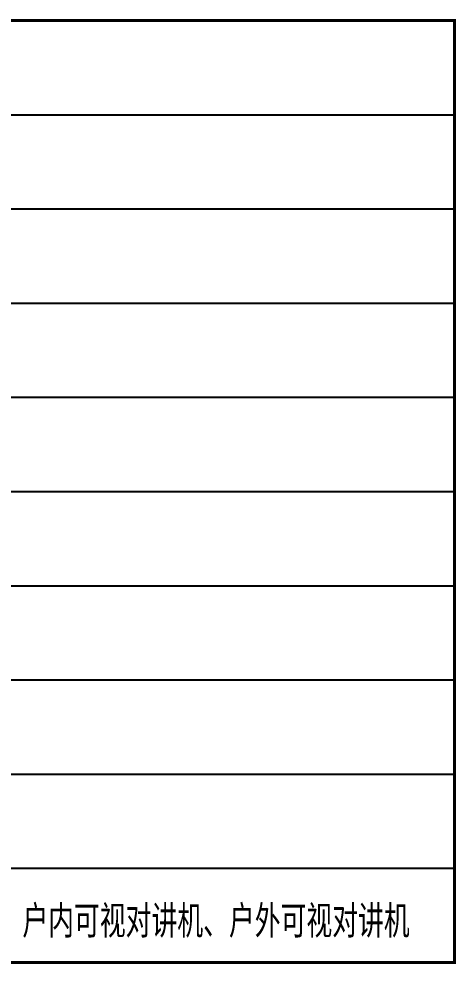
# Model space of a CAD drawing. Extents: x -518115 to 1124316, y -209821 to 1628073.
# Drawn here: x 826662 to 829913, y 412120 to 419144 of the extents above; entities that cross this region are included whole.
import ezdxf

# ---------------------------------------------------------------- set-up
doc = ezdxf.new("R2010")
doc.units = 0
doc.header["$LTSCALE"] = 1000
doc.header["$MEASUREMENT"] = 0
doc.layers.add('C-Sheet-图框', color=101, linetype='Continuous')
doc.layers.add('PUB_TEXT', color=4, linetype='Continuous')
doc.styles.add('房间名称', font='TSSDENG', dxfattribs={"width": 0.8, "bigfont": 'HZTXT'})

# ---------------------------------------------------------------- blocks, each defined once
blk = doc.blocks.new('A$C78D13F63')
at = {"layer": 'C-Sheet-图框', "color": 0}
for p, q in [((300, 6600), (13786.8, 6600)), ((300, 5900), (13786.8, 5900)), ((300, 5200), (13786.8, 5200)), ((6738.6, 5200), (13786.8, 5200)), ((300, 4500), (13786.8, 4500)), ((300, 3800), (13786.8, 3800)), ((300, 3100), (13786.8, 3100)), ((300, 2400), (13786.8, 2400)), ((300, 1700), (13786.8, 1700)), ((300, 1000), (13786.8, 1000))]:
    blk.add_line(p, q, dxfattribs=at)
at = {"layer": 'C-Sheet-图框', "color": 0, "const_width": 24}
blk.add_lwpolyline([(300, 300), (300, 7300), (13786.8, 7300), (13786.8, 300), (300, 300)], dxfattribs=at)
at = {"layer": 'PUB_TEXT', "style": '房间名称', "width": 0.8}
blk.add_text('户内强电箱、户内弱电箱、户内可视对讲机、户外可视对讲机', height=240, dxfattribs=at).set_placement((8269.5, 484.7))

msp = doc.modelspace()

# ---------------------------------------------------------------- block references
msp.add_blockref('A$C78D13F63', (816114.1, 411831.9))

doc.saveas('drawing.dxf')
